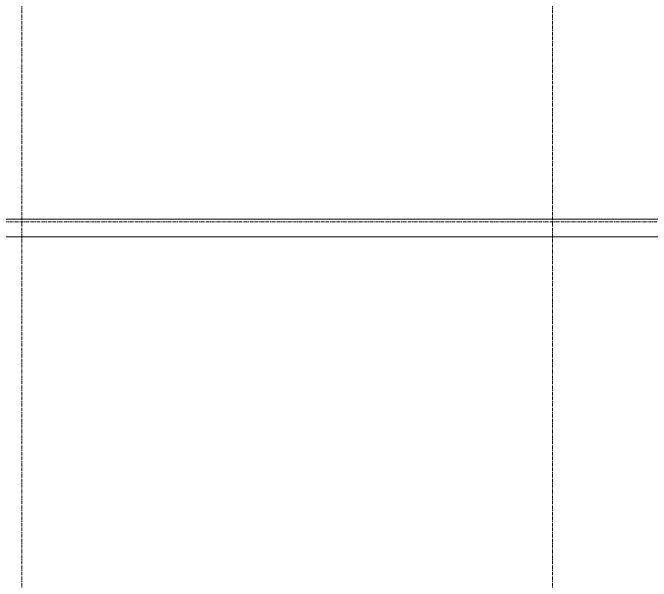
# Model space of a CAD drawing. Header units: inches. Extents: x -3679 to 241, y -496 to 1784.
# Drawn here: x -1770.5 to -1668.2, y 215.3 to 306.5 of the extents above; entities that cross this region are included whole.
import ezdxf

# ---------------------------------------------------------------- set-up
doc = ezdxf.new("R2010")
doc.units = ezdxf.units.IN
doc.header["$MEASUREMENT"] = 0
doc.linetypes.add('Grid Line', pattern=[0.875, 0.5, -0.125, 0.125, -0.125])
doc.layers.add('P-PIPE', color=1, linetype='Continuous', lineweight=9)
doc.layers.add('S-GRID', color=8, linetype='Continuous', lineweight=9)

msp = doc.modelspace()

# ---------------------------------------------------------------- linework, layer by layer
at = {"layer": 'P-PIPE'}
for p, q in [((-1523.62, 273.44), (-1844.63, 273.44)), ((-1844.63, 270.56), (-1523.62, 270.56))]:
    msp.add_line(p, q, dxfattribs=at)
at = {"layer": 'S-GRID', "linetype": 'Grid Line'}
for p, q in [((-1769, 1771.74), (-1769, -484.26)), ((-1684, 1771.74), (-1684, -484.26)), ((228, 273), (-3666.39, 273))]:
    msp.add_line(p, q, dxfattribs=at)

doc.saveas('drawing.dxf')
